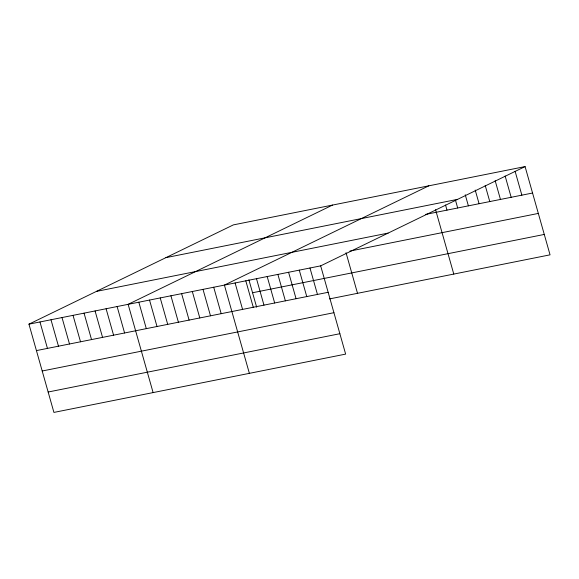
<?xml version="1.0" encoding="UTF-8"?>
<svg xmlns="http://www.w3.org/2000/svg" width="579" height="579" viewBox="0 0 579 579"><rect width="100%" height="100%" fill="white"/><g stroke="black" fill="none" stroke-linecap="round" stroke-linejoin="round"><path stroke-width="0.87" d="M525.081 166.586L320.672 265.862L345.641 354.109L53.919 412.414L28.95 324.16L233.359 224.891L525.081 166.586L550.05 254.84L329.538 298.909M332.541 205.067L128.133 304.337L153.109 392.591M428.807 185.823L224.406 285.1L249.375 373.354M165.905 257.648L457.62 199.342M425.594 214.404L532.557 193.024M96.403 291.403L388.125 233.098M349.911 251.076L538.332 213.419M28.95 324.16L320.672 265.862M252.553 292.742L544.274 234.437M36.434 350.599L328.155 292.301M42.202 371.001L333.924 312.696M48.151 392.019L339.873 333.714M515.107 171.283L521.86 195.159M505.134 175.98L511.163 197.301M495.161 180.677L500.466 199.437M485.188 185.374L489.776 201.572M475.214 190.064L479.079 203.714M465.241 194.761L468.382 205.849M455.514 200.312L457.685 207.991M445.541 205.009L446.988 210.126M435.567 209.707L453.784 274.077M346.025 252.712L357.511 293.314M309.975 267.997L317.458 294.436M299.278 270.132L306.761 296.571M288.581 272.275L296.064 298.713M277.884 274.41L285.367 300.848M267.187 276.552L274.67 302.991M256.49 278.687L263.973 305.126M248.898 279.809L256.642 307.188M245.8 280.822L253.276 307.261M235.103 282.965L242.579 309.403M213.709 287.235L221.185 313.673M203.012 289.377L210.495 315.816M192.315 291.512L199.798 317.951M181.618 293.654L189.101 320.086M170.921 295.789L178.404 322.228M160.224 297.924L167.707 324.363M149.527 300.067L157.01 326.505M138.83 302.202L146.313 328.64M117.117 306.544L124.594 332.983M106.095 308.745L113.578 335.183M95.072 310.945L102.555 337.383M84.056 313.152L91.533 339.591M73.034 315.352L80.517 341.791M62.011 317.553L69.494 343.991M50.988 319.76L58.472 346.199M39.973 321.96L47.449 348.399"/></g></svg>
